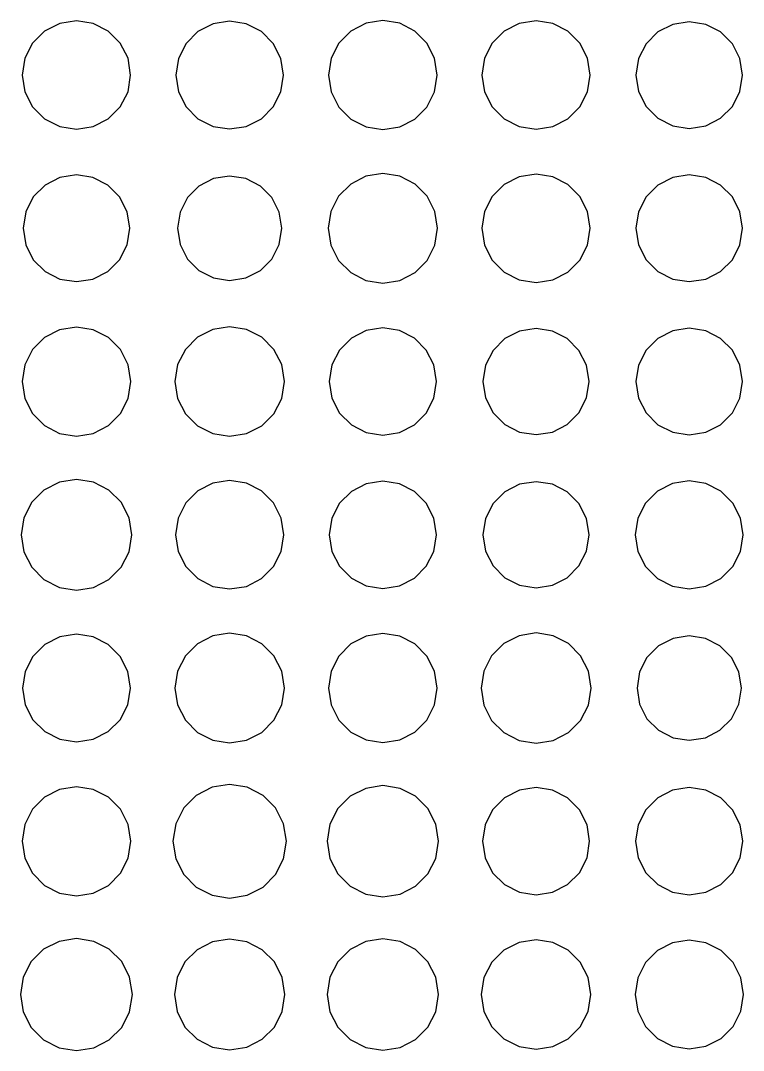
# Model space of a CAD drawing. Header units: metres. Extents: x -319 to 328, y -240 to 246.
# Drawn here: x -317.6 to -232.6, y 122.4 to 243.4 of the extents above; entities that cross this region are included whole.
import ezdxf

# ---------------------------------------------------------------- set-up
doc = ezdxf.new("R2010")
doc.units = ezdxf.units.M

msp = doc.modelspace()

# ---------------------------------------------------------------- linework, layer by layer
for p, q in [((-311, 243.36667, -415.6922), (-312.9674, 243.05505, -415.6922)), ((-309.0326, 243.05505, -415.6922), (-311, 243.36667, -415.6922)), ((-293, 243.33334, -415.6922), (-294.9571, 243.02335, -415.6922)), ((-291.0429, 243.02335, -415.6922), (-293, 243.33334, -415.6922)), ((-275, 243.4, -415.6922), (-276.97772, 243.08676, -415.6922)), ((-273.02228, 243.08676, -415.6922), (-275, 243.4, -415.6922)), ((-257, 243.36667, -415.6922), (-258.9674, 243.05505, -415.6922)), ((-255.0326, 243.05505, -415.6922), (-257, 243.36667, -415.6922)), ((-239, 243.26666, -415.6922), (-240.93651, 242.95996, -415.6922)), ((-237.06349, 242.95996, -415.6922), (-239, 243.26666, -415.6922)), ((-314.74222, 242.15076, -415.6922), (-316.15076, 240.74222, -415.6922)), ((-312.9674, 243.05505, -415.6922), (-314.74222, 242.15076, -415.6922)), ((-307.25775, 242.15076, -415.6922), (-309.0326, 243.05505, -415.6922)), ((-305.84924, 240.74222, -415.6922), (-307.25775, 242.15076, -415.6922)), ((-296.72263, 242.12378, -415.6922), (-298.12378, 240.72263, -415.6922)), ((-294.9571, 243.02335, -415.6922), (-296.72263, 242.12378, -415.6922)), ((-289.27734, 242.12378, -415.6922), (-291.0429, 243.02335, -415.6922)), ((-287.87622, 240.72263, -415.6922), (-289.27734, 242.12378, -415.6922)), ((-278.76184, 242.1777, -415.6922), (-280.1777, 240.76181, -415.6922)), ((-276.97772, 243.08676, -415.6922), (-278.76184, 242.1777, -415.6922)), ((-271.23816, 242.1777, -415.6922), (-273.02228, 243.08676, -415.6922)), ((-269.8223, 240.76184, -415.6922), (-271.23816, 242.1777, -415.6922)), ((-260.74225, 242.15076, -415.6922), (-262.15076, 240.74222, -415.6922)), ((-258.9674, 243.05505, -415.6922), (-260.74225, 242.15076, -415.6922)), ((-253.25777, 242.15076, -415.6922), (-255.0326, 243.05505, -415.6922)), ((-251.84926, 240.74222, -415.6922), (-253.25777, 242.15076, -415.6922)), ((-242.68346, 242.06982, -415.6922), (-244.06984, 240.68344, -415.6922)), ((-240.93651, 242.95996, -415.6922), (-242.68346, 242.06982, -415.6922)), ((-235.31654, 242.06982, -415.6922), (-237.06349, 242.95996, -415.6922)), ((-233.93016, 240.68344, -415.6922), (-235.31654, 242.06982, -415.6922)), ((-316.15076, 240.74222, -415.6922), (-317.05505, 238.9674, -415.6922)), ((-304.94495, 238.9674, -415.6922), (-305.84924, 240.74222, -415.6922)), ((-280.1777, 240.76181, -415.6922), (-281.08676, 238.97772, -415.6922)), ((-268.91324, 238.97772, -415.6922), (-269.8223, 240.76184, -415.6922)), ((-262.15076, 240.74222, -415.6922), (-263.05505, 238.9674, -415.6922)), ((-250.94495, 238.9674, -415.6922), (-251.84926, 240.74222, -415.6922)), ((-298.12378, 240.72263, -415.6922), (-299.02335, 238.95712, -415.6922)), ((-286.97665, 238.95709, -415.6922), (-287.87622, 240.72263, -415.6922)), ((-244.06984, 240.68344, -415.6922), (-244.95996, 238.9365, -415.6922)), ((-233.04004, 238.9365, -415.6922), (-233.93016, 240.68344, -415.6922)), ((-317.05505, 238.9674, -415.6922), (-317.36667, 237, -415.6922)), ((-304.63333, 237, -415.6922), (-304.94495, 238.9674, -415.6922)), ((-299.02335, 238.95712, -415.6922), (-299.33334, 237, -415.6922)), ((-286.66666, 237, -415.6922), (-286.97665, 238.95709, -415.6922)), ((-281.08676, 238.97772, -415.6922), (-281.4, 237, -415.6922)), ((-268.6, 237, -415.6922), (-268.91324, 238.97772, -415.6922)), ((-263.05505, 238.9674, -415.6922), (-263.36667, 237, -415.6922)), ((-250.63333, 237, -415.6922), (-250.94495, 238.9674, -415.6922)), ((-244.95996, 238.9365, -415.6922), (-245.26666, 237, -415.6922)), ((-232.73334, 237, -415.6922), (-233.04004, 238.9365, -415.6922)), ((-317.36667, 237, -415.6922), (-317.05505, 235.0326, -415.6922)), ((-304.94495, 235.0326, -415.6922), (-304.63333, 237, -415.6922)), ((-299.33334, 237, -415.6922), (-299.02335, 235.04291, -415.6922)), ((-286.97665, 235.04291, -415.6922), (-286.66666, 237, -415.6922)), ((-281.4, 237, -415.6922), (-281.08676, 235.02228, -415.6922)), ((-268.91324, 235.02228, -415.6922), (-268.6, 237, -415.6922)), ((-263.36667, 237, -415.6922), (-263.05505, 235.0326, -415.6922)), ((-250.94495, 235.0326, -415.6922), (-250.63333, 237, -415.6922)), ((-245.26666, 237, -415.6922), (-244.95996, 235.0635, -415.6922)), ((-233.04004, 235.0635, -415.6922), (-232.73334, 237, -415.6922)), ((-317.05505, 235.0326, -415.6922), (-316.15076, 233.25778, -415.6922)), ((-305.84924, 233.25775, -415.6922), (-304.94495, 235.0326, -415.6922)), ((-299.02335, 235.04291, -415.6922), (-298.12378, 233.27737, -415.6922)), ((-287.87622, 233.27737, -415.6922), (-286.97665, 235.04291, -415.6922)), ((-281.08676, 235.02228, -415.6922), (-280.1777, 233.23819, -415.6922)), ((-269.8223, 233.23816, -415.6922), (-268.91324, 235.02228, -415.6922)), ((-263.05505, 235.0326, -415.6922), (-262.15076, 233.25778, -415.6922)), ((-251.84926, 233.25775, -415.6922), (-250.94495, 235.0326, -415.6922)), ((-244.95996, 235.0635, -415.6922), (-244.06984, 233.31656, -415.6922)), ((-233.93016, 233.31656, -415.6922), (-233.04004, 235.0635, -415.6922)), ((-316.15076, 233.25778, -415.6922), (-314.74225, 231.84927, -415.6922)), ((-307.25778, 231.84924, -415.6922), (-305.84924, 233.25775, -415.6922)), ((-298.12378, 233.27737, -415.6922), (-296.72266, 231.87622, -415.6922)), ((-289.27737, 231.87622, -415.6922), (-287.87622, 233.27737, -415.6922)), ((-280.1777, 233.23819, -415.6922), (-278.76184, 231.8223, -415.6922)), ((-271.23816, 231.8223, -415.6922), (-269.8223, 233.23816, -415.6922)), ((-262.15076, 233.25778, -415.6922), (-260.74225, 231.84927, -415.6922)), ((-253.25777, 231.84924, -415.6922), (-251.84926, 233.25775, -415.6922)), ((-244.06984, 233.31656, -415.6922), (-242.68346, 231.93018, -415.6922)), ((-235.31654, 231.93015, -415.6922), (-233.93016, 233.31656, -415.6922)), ((-314.74225, 231.84927, -415.6922), (-312.9674, 230.94495, -415.6922)), ((-309.0326, 230.94495, -415.6922), (-307.25778, 231.84924, -415.6922)), ((-296.72266, 231.87622, -415.6922), (-294.9571, 230.97665, -415.6922)), ((-291.0429, 230.97665, -415.6922), (-289.27737, 231.87622, -415.6922)), ((-278.76184, 231.8223, -415.6922), (-276.97772, 230.91324, -415.6922)), ((-273.02228, 230.91324, -415.6922), (-271.23816, 231.8223, -415.6922)), ((-260.74225, 231.84927, -415.6922), (-258.9674, 230.94495, -415.6922)), ((-255.0326, 230.94495, -415.6922), (-253.25777, 231.84924, -415.6922)), ((-242.68346, 231.93018, -415.6922), (-240.93651, 231.04004, -415.6922)), ((-237.06349, 231.04004, -415.6922), (-235.31654, 231.93015, -415.6922)), ((-312.9674, 230.94495, -415.6922), (-311, 230.63333, -415.6922)), ((-311, 230.63333, -415.6922), (-309.0326, 230.94495, -415.6922)), ((-294.9571, 230.97665, -415.6922), (-293, 230.66666, -415.6922)), ((-293, 230.66666, -415.6922), (-291.0429, 230.97665, -415.6922)), ((-276.97772, 230.91324, -415.6922), (-275, 230.6, -415.6922)), ((-275, 230.6, -415.6922), (-273.02228, 230.91324, -415.6922)), ((-258.9674, 230.94495, -415.6922), (-257, 230.63333, -415.6922)), ((-257, 230.63333, -415.6922), (-255.0326, 230.94495, -415.6922)), ((-240.93651, 231.04004, -415.6922), (-239, 230.73334, -415.6922)), ((-239, 230.73334, -415.6922), (-237.06349, 231.04004, -415.6922)), ((-311, 225.26666, -415.6922), (-312.9365, 224.95996, -415.6922)), ((-309.0635, 224.95996, -415.6922), (-311, 225.26666, -415.6922)), ((-293, 225.13333, -415.6922), (-294.8953, 224.83316, -415.6922)), ((-291.1047, 224.83316, -415.6922), (-293, 225.13333, -415.6922)), ((-276.988, 225.11847, -415.6922), (-278.78143, 224.20468, -415.6922)), ((-275, 225.43332, -415.6922), (-276.988, 225.11847, -415.6922)), ((-273.012, 225.11847, -415.6922), (-275, 225.43332, -415.6922)), ((-271.21857, 224.20468, -415.6922), (-273.012, 225.11847, -415.6922)), ((-258.9674, 225.05505, -415.6922), (-260.74225, 224.15076, -415.6922)), ((-257, 225.36667, -415.6922), (-258.9674, 225.05505, -415.6922)), ((-255.0326, 225.05505, -415.6922), (-257, 225.36667, -415.6922)), ((-253.25777, 224.15076, -415.6922), (-255.0326, 225.05505, -415.6922)), ((-239, 225.26666, -415.6922), (-240.93651, 224.95996, -415.6922)), ((-237.06349, 224.95996, -415.6922), (-239, 225.26666, -415.6922)), ((-314.68344, 224.06982, -415.6922), (-316.06985, 222.68344, -415.6922)), ((-312.9365, 224.95996, -415.6922), (-314.68344, 224.06982, -415.6922)), ((-307.31656, 224.06982, -415.6922), (-309.0635, 224.95996, -415.6922)), ((-305.93018, 222.68344, -415.6922), (-307.31656, 224.06982, -415.6922)), ((-296.60507, 223.96198, -415.6922), (-297.96198, 222.60507, -415.6922)), ((-294.8953, 224.83316, -415.6922), (-296.60507, 223.96198, -415.6922)), ((-289.39493, 223.96198, -415.6922), (-291.1047, 224.83316, -415.6922)), ((-288.03802, 222.60507, -415.6922), (-289.39493, 223.96198, -415.6922)), ((-278.78143, 224.20468, -415.6922), (-280.20468, 222.78143, -415.6922)), ((-269.79532, 222.78143, -415.6922), (-271.21857, 224.20468, -415.6922)), ((-260.74225, 224.15076, -415.6922), (-262.15076, 222.74222, -415.6922)), ((-251.84926, 222.74222, -415.6922), (-253.25777, 224.15076, -415.6922)), ((-242.68346, 224.06982, -415.6922), (-244.06984, 222.68344, -415.6922)), ((-240.93651, 224.95996, -415.6922), (-242.68346, 224.06982, -415.6922)), ((-235.31654, 224.06982, -415.6922), (-237.06349, 224.95996, -415.6922)), ((-233.93016, 222.68344, -415.6922), (-235.31654, 224.06982, -415.6922)), ((-316.06985, 222.68344, -415.6922), (-316.95996, 220.9365, -415.6922)), ((-305.04004, 220.9365, -415.6922), (-305.93018, 222.68344, -415.6922)), ((-297.96198, 222.60507, -415.6922), (-298.83313, 220.8953, -415.6922)), ((-287.16687, 220.8953, -415.6922), (-288.03802, 222.60507, -415.6922)), ((-280.20468, 222.78143, -415.6922), (-281.11847, 220.988, -415.6922)), ((-268.88153, 220.988, -415.6922), (-269.79532, 222.78143, -415.6922)), ((-262.15076, 222.74222, -415.6922), (-263.05505, 220.9674, -415.6922)), ((-250.94495, 220.9674, -415.6922), (-251.84926, 222.74222, -415.6922)), ((-244.06984, 222.68344, -415.6922), (-244.95996, 220.9365, -415.6922)), ((-233.04004, 220.9365, -415.6922), (-233.93016, 222.68344, -415.6922)), ((-316.95996, 220.9365, -415.6922), (-317.26666, 219, -415.6922)), ((-304.73334, 219, -415.6922), (-305.04004, 220.9365, -415.6922)), ((-298.83313, 220.8953, -415.6922), (-299.13333, 219, -415.6922)), ((-286.86667, 219, -415.6922), (-287.16687, 220.8953, -415.6922)), ((-281.11847, 220.988, -415.6922), (-281.43335, 219, -415.6922)), ((-268.56665, 219, -415.6922), (-268.88153, 220.988, -415.6922)), ((-263.05505, 220.9674, -415.6922), (-263.36667, 219, -415.6922)), ((-250.63333, 219, -415.6922), (-250.94495, 220.9674, -415.6922)), ((-244.95996, 220.9365, -415.6922), (-245.26666, 219, -415.6922)), ((-232.73334, 219, -415.6922), (-233.04004, 220.9365, -415.6922)), ((-317.26666, 219, -415.6922), (-316.95996, 217.0635, -415.6922)), ((-305.04004, 217.0635, -415.6922), (-304.73334, 219, -415.6922)), ((-299.13333, 219, -415.6922), (-298.83316, 217.1047, -415.6922)), ((-287.16687, 217.1047, -415.6922), (-286.86667, 219, -415.6922)), ((-281.43335, 219, -415.6922), (-281.11847, 217.012, -415.6922)), ((-268.88153, 217.012, -415.6922), (-268.56665, 219, -415.6922)), ((-263.36667, 219, -415.6922), (-263.05505, 217.0326, -415.6922)), ((-250.94495, 217.0326, -415.6922), (-250.63333, 219, -415.6922)), ((-245.26666, 219, -415.6922), (-244.95996, 217.0635, -415.6922)), ((-233.04004, 217.0635, -415.6922), (-232.73334, 219, -415.6922)), ((-316.95996, 217.0635, -415.6922), (-316.06985, 215.31656, -415.6922)), ((-305.93018, 215.31656, -415.6922), (-305.04004, 217.0635, -415.6922)), ((-298.83316, 217.1047, -415.6922), (-297.96198, 215.39493, -415.6922)), ((-288.03802, 215.39493, -415.6922), (-287.16687, 217.1047, -415.6922)), ((-281.11847, 217.012, -415.6922), (-280.20468, 215.2186, -415.6922)), ((-269.79532, 215.21857, -415.6922), (-268.88153, 217.012, -415.6922)), ((-263.05505, 217.0326, -415.6922), (-262.15076, 215.25778, -415.6922)), ((-251.84926, 215.25775, -415.6922), (-250.94495, 217.0326, -415.6922)), ((-244.95996, 217.0635, -415.6922), (-244.06984, 215.31656, -415.6922)), ((-233.93016, 215.31656, -415.6922), (-233.04004, 217.0635, -415.6922)), ((-297.96198, 215.39493, -415.6922), (-296.60507, 214.03802, -415.6922)), ((-289.39493, 214.03802, -415.6922), (-288.03802, 215.39493, -415.6922)), ((-316.06985, 215.31656, -415.6922), (-314.68344, 213.93018, -415.6922)), ((-307.31656, 213.93015, -415.6922), (-305.93018, 215.31656, -415.6922)), ((-280.20468, 215.2186, -415.6922), (-278.78143, 213.79532, -415.6922)), ((-271.21857, 213.79532, -415.6922), (-269.79532, 215.21857, -415.6922)), ((-262.15076, 215.25778, -415.6922), (-260.74225, 213.84927, -415.6922)), ((-253.25777, 213.84924, -415.6922), (-251.84926, 215.25775, -415.6922)), ((-244.06984, 215.31656, -415.6922), (-242.68346, 213.93018, -415.6922)), ((-235.31654, 213.93015, -415.6922), (-233.93016, 215.31656, -415.6922)), ((-314.68344, 213.93018, -415.6922), (-312.9365, 213.04004, -415.6922)), ((-312.9365, 213.04004, -415.6922), (-311, 212.73334, -415.6922)), ((-311, 212.73334, -415.6922), (-309.0635, 213.04004, -415.6922)), ((-309.0635, 213.04004, -415.6922), (-307.31656, 213.93015, -415.6922)), ((-296.60507, 214.03802, -415.6922), (-294.8953, 213.16684, -415.6922)), ((-294.8953, 213.16684, -415.6922), (-293, 212.86667, -415.6922)), ((-293, 212.86667, -415.6922), (-291.1047, 213.16684, -415.6922)), ((-291.1047, 213.16684, -415.6922), (-289.39493, 214.03802, -415.6922)), ((-278.78143, 213.79532, -415.6922), (-276.988, 212.88153, -415.6922)), ((-273.012, 212.88153, -415.6922), (-271.21857, 213.79532, -415.6922)), ((-260.74225, 213.84927, -415.6922), (-258.9674, 212.94495, -415.6922)), ((-258.9674, 212.94495, -415.6922), (-257, 212.63333, -415.6922)), ((-257, 212.63333, -415.6922), (-255.0326, 212.94495, -415.6922)), ((-255.0326, 212.94495, -415.6922), (-253.25777, 213.84924, -415.6922)), ((-242.68346, 213.93018, -415.6922), (-240.93651, 213.04004, -415.6922)), ((-240.93651, 213.04004, -415.6922), (-239, 212.73334, -415.6922)), ((-239, 212.73334, -415.6922), (-237.06349, 213.04004, -415.6922)), ((-237.06349, 213.04004, -415.6922), (-235.31654, 213.93015, -415.6922)), ((-276.988, 212.88153, -415.6922), (-275, 212.56668, -415.6922)), ((-275, 212.56668, -415.6922), (-273.012, 212.88153, -415.6922)), ((-312.97772, 207.08676, -415.6922), (-314.76184, 206.1777, -415.6922)), ((-311, 207.4, -415.6922), (-312.97772, 207.08676, -415.6922)), ((-309.02228, 207.08676, -415.6922), (-311, 207.4, -415.6922)), ((-307.23816, 206.1777, -415.6922), (-309.02228, 207.08676, -415.6922)), ((-294.988, 207.11847, -415.6922), (-296.78143, 206.20468, -415.6922)), ((-293, 207.43332, -415.6922), (-294.988, 207.11847, -415.6922)), ((-291.012, 207.11847, -415.6922), (-293, 207.43332, -415.6922)), ((-289.21857, 206.20468, -415.6922), (-291.012, 207.11847, -415.6922)), ((-276.9468, 206.99167, -415.6922), (-278.70306, 206.0968, -415.6922)), ((-275, 207.29999, -415.6922), (-276.9468, 206.99167, -415.6922)), ((-273.0532, 206.99167, -415.6922), (-275, 207.29999, -415.6922)), ((-271.29694, 206.0968, -415.6922), (-273.0532, 206.99167, -415.6922)), ((-258.9262, 206.92825, -415.6922), (-260.66385, 206.04288, -415.6922)), ((-257, 207.23334, -415.6922), (-258.9262, 206.92825, -415.6922)), ((-255.07379, 206.92825, -415.6922), (-257, 207.23334, -415.6922)), ((-253.33614, 206.04288, -415.6922), (-255.07379, 206.92825, -415.6922)), ((-240.93651, 206.95996, -415.6922), (-242.68346, 206.06982, -415.6922)), ((-239, 207.26666, -415.6922), (-240.93651, 206.95996, -415.6922)), ((-237.06349, 206.95996, -415.6922), (-239, 207.26666, -415.6922)), ((-235.31654, 206.06982, -415.6922), (-237.06349, 206.95996, -415.6922)), ((-314.76184, 206.1777, -415.6922), (-316.1777, 204.76181, -415.6922)), ((-305.8223, 204.76184, -415.6922), (-307.23816, 206.1777, -415.6922)), ((-296.78143, 206.20468, -415.6922), (-298.20468, 204.78143, -415.6922)), ((-287.79532, 204.78143, -415.6922), (-289.21857, 206.20468, -415.6922)), ((-278.70306, 206.0968, -415.6922), (-280.0968, 204.70303, -415.6922)), ((-269.9032, 204.70303, -415.6922), (-271.29694, 206.0968, -415.6922)), ((-260.66385, 206.04288, -415.6922), (-262.04288, 204.66385, -415.6922)), ((-251.95712, 204.66385, -415.6922), (-253.33614, 206.04288, -415.6922)), ((-242.68346, 206.06982, -415.6922), (-244.06984, 204.68344, -415.6922)), ((-233.93016, 204.68344, -415.6922), (-235.31654, 206.06982, -415.6922)), ((-316.1777, 204.76181, -415.6922), (-317.08676, 202.97772, -415.6922)), ((-304.91324, 202.97772, -415.6922), (-305.8223, 204.76184, -415.6922)), ((-298.20468, 204.78143, -415.6922), (-299.11847, 202.988, -415.6922)), ((-286.88153, 202.988, -415.6922), (-287.79532, 204.78143, -415.6922)), ((-280.0968, 204.70303, -415.6922), (-280.99167, 202.94681, -415.6922)), ((-269.00833, 202.94681, -415.6922), (-269.9032, 204.70303, -415.6922)), ((-262.04288, 204.66385, -415.6922), (-262.92825, 202.92621, -415.6922)), ((-251.07175, 202.92621, -415.6922), (-251.95712, 204.66385, -415.6922)), ((-244.06984, 204.68344, -415.6922), (-244.95996, 202.9365, -415.6922)), ((-233.04004, 202.9365, -415.6922), (-233.93016, 204.68344, -415.6922)), ((-317.08676, 202.97772, -415.6922), (-317.4, 201, -415.6922)), ((-304.6, 201, -415.6922), (-304.91324, 202.97772, -415.6922)), ((-299.11847, 202.988, -415.6922), (-299.43335, 201, -415.6922)), ((-286.56665, 201, -415.6922), (-286.88153, 202.988, -415.6922)), ((-280.99167, 202.94681, -415.6922), (-281.3, 201, -415.6922)), ((-268.7, 201, -415.6922), (-269.00833, 202.94681, -415.6922)), ((-262.92825, 202.92621, -415.6922), (-263.23334, 201, -415.6922)), ((-250.76666, 201, -415.6922), (-251.07175, 202.92621, -415.6922)), ((-244.95996, 202.9365, -415.6922), (-245.26666, 201, -415.6922)), ((-232.73334, 201, -415.6922), (-233.04004, 202.9365, -415.6922)), ((-317.4, 201, -415.6922), (-317.08676, 199.02228, -415.6922)), ((-304.91324, 199.02228, -415.6922), (-304.6, 201, -415.6922)), ((-299.43335, 201, -415.6922), (-299.11847, 199.012, -415.6922)), ((-286.88153, 199.012, -415.6922), (-286.56665, 201, -415.6922)), ((-281.3, 201, -415.6922), (-280.99167, 199.05319, -415.6922)), ((-269.00833, 199.05319, -415.6922), (-268.7, 201, -415.6922)), ((-263.23334, 201, -415.6922), (-262.92825, 199.07379, -415.6922)), ((-251.07175, 199.07379, -415.6922), (-250.76666, 201, -415.6922)), ((-245.26666, 201, -415.6922), (-244.95996, 199.0635, -415.6922)), ((-233.04004, 199.0635, -415.6922), (-232.73334, 201, -415.6922)), ((-317.08676, 199.02228, -415.6922), (-316.1777, 197.23819, -415.6922)), ((-305.8223, 197.23816, -415.6922), (-304.91324, 199.02228, -415.6922)), ((-299.11847, 199.012, -415.6922), (-298.20468, 197.2186, -415.6922)), ((-287.79532, 197.21857, -415.6922), (-286.88153, 199.012, -415.6922)), ((-280.99167, 199.05319, -415.6922), (-280.0968, 197.29697, -415.6922)), ((-269.9032, 197.29697, -415.6922), (-269.00833, 199.05319, -415.6922)), ((-262.92825, 199.07379, -415.6922), (-262.04288, 197.33615, -415.6922)), ((-251.95712, 197.33615, -415.6922), (-251.07175, 199.07379, -415.6922)), ((-244.95996, 199.0635, -415.6922), (-244.06984, 197.31656, -415.6922)), ((-233.93016, 197.31656, -415.6922), (-233.04004, 199.0635, -415.6922)), ((-316.1777, 197.23819, -415.6922), (-314.76184, 195.8223, -415.6922)), ((-307.2382, 195.8223, -415.6922), (-305.8223, 197.23816, -415.6922)), ((-298.20468, 197.2186, -415.6922), (-296.78143, 195.79532, -415.6922)), ((-289.21857, 195.79532, -415.6922), (-287.79532, 197.21857, -415.6922)), ((-280.0968, 197.29697, -415.6922), (-278.70306, 195.9032, -415.6922)), ((-271.29697, 195.9032, -415.6922), (-269.9032, 197.29697, -415.6922)), ((-262.04288, 197.33615, -415.6922), (-260.66388, 195.95712, -415.6922)), ((-253.33615, 195.95712, -415.6922), (-251.95712, 197.33615, -415.6922)), ((-244.06984, 197.31656, -415.6922), (-242.68346, 195.93018, -415.6922)), ((-235.31654, 195.93015, -415.6922), (-233.93016, 197.31656, -415.6922)), ((-314.76184, 195.8223, -415.6922), (-312.97772, 194.91324, -415.6922)), ((-312.97772, 194.91324, -415.6922), (-311, 194.6, -415.6922)), ((-311, 194.6, -415.6922), (-309.02228, 194.91324, -415.6922)), ((-309.02228, 194.91324, -415.6922), (-307.2382, 195.8223, -415.6922)), ((-296.78143, 195.79532, -415.6922), (-294.988, 194.88153, -415.6922)), ((-294.988, 194.88153, -415.6922), (-293, 194.56668, -415.6922)), ((-293, 194.56668, -415.6922), (-291.012, 194.88153, -415.6922)), ((-291.012, 194.88153, -415.6922), (-289.21857, 195.79532, -415.6922)), ((-278.70306, 195.9032, -415.6922), (-276.9468, 195.00833, -415.6922)), ((-276.9468, 195.00833, -415.6922), (-275, 194.70001, -415.6922)), ((-275, 194.70001, -415.6922), (-273.0532, 195.00833, -415.6922)), ((-273.0532, 195.00833, -415.6922), (-271.29697, 195.9032, -415.6922)), ((-260.66388, 195.95712, -415.6922), (-258.9262, 195.07175, -415.6922)), ((-258.9262, 195.07175, -415.6922), (-257, 194.76666, -415.6922)), ((-257, 194.76666, -415.6922), (-255.07379, 195.07175, -415.6922)), ((-255.07379, 195.07175, -415.6922), (-253.33615, 195.95712, -415.6922)), ((-242.68346, 195.93018, -415.6922), (-240.93651, 195.04004, -415.6922)), ((-240.93651, 195.04004, -415.6922), (-239, 194.73334, -415.6922)), ((-239, 194.73334, -415.6922), (-237.06349, 195.04004, -415.6922)), ((-237.06349, 195.04004, -415.6922), (-235.31654, 195.93015, -415.6922)), ((-313.0086, 189.18185, -415.6922), (-314.82062, 188.2586, -415.6922)), ((-311, 189.5, -415.6922), (-313.0086, 189.18185, -415.6922)), ((-308.9914, 189.18185, -415.6922), (-311, 189.5, -415.6922)), ((-307.17938, 188.2586, -415.6922), (-308.9914, 189.18185, -415.6922)), ((-294.9674, 189.05505, -415.6922), (-296.74225, 188.15076, -415.6922)), ((-293, 189.36667, -415.6922), (-294.9674, 189.05505, -415.6922)), ((-291.0326, 189.05505, -415.6922), (-293, 189.36667, -415.6922)), ((-289.25775, 188.15076, -415.6922), (-291.0326, 189.05505, -415.6922)), ((-276.9468, 188.99167, -415.6922), (-278.70306, 188.0968, -415.6922)), ((-275, 189.29999, -415.6922), (-276.9468, 188.99167, -415.6922)), ((-273.0532, 188.99167, -415.6922), (-275, 189.29999, -415.6922)), ((-271.29694, 188.0968, -415.6922), (-273.0532, 188.99167, -415.6922)), ((-258.9262, 188.92825, -415.6922), (-260.66385, 188.04288, -415.6922)), ((-257, 189.23334, -415.6922), (-258.9262, 188.92825, -415.6922)), ((-255.07379, 188.92825, -415.6922), (-257, 189.23334, -415.6922)), ((-253.33614, 188.04288, -415.6922), (-255.07379, 188.92825, -415.6922)), ((-240.9571, 189.02335, -415.6922), (-242.72264, 188.12378, -415.6922)), ((-239, 189.33334, -415.6922), (-240.9571, 189.02335, -415.6922)), ((-237.0429, 189.02335, -415.6922), (-239, 189.33334, -415.6922)), ((-235.27736, 188.12378, -415.6922), (-237.0429, 189.02335, -415.6922)), ((-314.82062, 188.2586, -415.6922), (-316.2586, 186.82062, -415.6922)), ((-305.7414, 186.82062, -415.6922), (-307.17938, 188.2586, -415.6922)), ((-296.74225, 188.15076, -415.6922), (-298.15076, 186.74222, -415.6922)), ((-287.84924, 186.74222, -415.6922), (-289.25775, 188.15076, -415.6922)), ((-278.70306, 188.0968, -415.6922), (-280.0968, 186.70303, -415.6922)), ((-269.9032, 186.70303, -415.6922), (-271.29694, 188.0968, -415.6922)), ((-260.66385, 188.04288, -415.6922), (-262.04288, 186.66385, -415.6922)), ((-251.95712, 186.66385, -415.6922), (-253.33614, 188.04288, -415.6922)), ((-242.72264, 188.12378, -415.6922), (-244.12378, 186.72263, -415.6922)), ((-233.87622, 186.72263, -415.6922), (-235.27736, 188.12378, -415.6922)), ((-316.2586, 186.82062, -415.6922), (-317.18185, 185.0086, -415.6922)), ((-304.81815, 185.0086, -415.6922), (-305.7414, 186.82062, -415.6922)), ((-298.15076, 186.74222, -415.6922), (-299.05505, 184.9674, -415.6922)), ((-286.94495, 184.9674, -415.6922), (-287.84924, 186.74222, -415.6922)), ((-280.0968, 186.70303, -415.6922), (-280.99167, 184.94681, -415.6922)), ((-269.00833, 184.94681, -415.6922), (-269.9032, 186.70303, -415.6922)), ((-262.04288, 186.66385, -415.6922), (-262.92825, 184.92621, -415.6922)), ((-251.07175, 184.92621, -415.6922), (-251.95712, 186.66385, -415.6922)), ((-244.12378, 186.72263, -415.6922), (-245.02336, 184.95712, -415.6922)), ((-232.97664, 184.95709, -415.6922), (-233.87622, 186.72263, -415.6922)), ((-317.18185, 185.0086, -415.6922), (-317.5, 183, -415.6922)), ((-304.5, 183, -415.6922), (-304.81815, 185.0086, -415.6922)), ((-299.05505, 184.9674, -415.6922), (-299.36667, 183, -415.6922)), ((-286.63333, 183, -415.6922), (-286.94495, 184.9674, -415.6922)), ((-280.99167, 184.94681, -415.6922), (-281.3, 183, -415.6922)), ((-268.7, 183, -415.6922), (-269.00833, 184.94681, -415.6922)), ((-262.92825, 184.92621, -415.6922), (-263.23334, 183, -415.6922)), ((-250.76666, 183, -415.6922), (-251.07175, 184.92621, -415.6922)), ((-245.02336, 184.95712, -415.6922), (-245.33334, 183, -415.6922)), ((-232.66666, 183, -415.6922), (-232.97664, 184.95709, -415.6922)), ((-317.5, 183, -415.6922), (-317.18185, 180.9914, -415.6922)), ((-304.81815, 180.9914, -415.6922), (-304.5, 183, -415.6922)), ((-299.36667, 183, -415.6922), (-299.05505, 181.0326, -415.6922)), ((-286.94495, 181.0326, -415.6922), (-286.63333, 183, -415.6922)), ((-281.3, 183, -415.6922), (-280.99167, 181.05319, -415.6922)), ((-269.00833, 181.05319, -415.6922), (-268.7, 183, -415.6922)), ((-263.23334, 183, -415.6922), (-262.92825, 181.07379, -415.6922)), ((-251.07175, 181.07379, -415.6922), (-250.76666, 183, -415.6922)), ((-245.33334, 183, -415.6922), (-245.02336, 181.04291, -415.6922)), ((-232.97664, 181.04291, -415.6922), (-232.66666, 183, -415.6922)), ((-317.18185, 180.9914, -415.6922), (-316.2586, 179.17938, -415.6922)), ((-305.7414, 179.17938, -415.6922), (-304.81815, 180.9914, -415.6922)), ((-299.05505, 181.0326, -415.6922), (-298.15076, 179.25778, -415.6922)), ((-287.84924, 179.25775, -415.6922), (-286.94495, 181.0326, -415.6922)), ((-280.99167, 181.05319, -415.6922), (-280.0968, 179.29697, -415.6922)), ((-269.9032, 179.29697, -415.6922), (-269.00833, 181.05319, -415.6922)), ((-262.92825, 181.07379, -415.6922), (-262.04288, 179.33615, -415.6922)), ((-251.95712, 179.33615, -415.6922), (-251.07175, 181.07379, -415.6922)), ((-245.02336, 181.04291, -415.6922), (-244.12378, 179.27737, -415.6922)), ((-233.87622, 179.27737, -415.6922), (-232.97664, 181.04291, -415.6922)), ((-316.2586, 179.17938, -415.6922), (-314.82062, 177.7414, -415.6922)), ((-307.17938, 177.7414, -415.6922), (-305.7414, 179.17938, -415.6922)), ((-298.15076, 179.25778, -415.6922), (-296.74225, 177.84927, -415.6922)), ((-289.25778, 177.84924, -415.6922), (-287.84924, 179.25775, -415.6922)), ((-280.0968, 179.29697, -415.6922), (-278.70306, 177.9032, -415.6922)), ((-271.29697, 177.9032, -415.6922), (-269.9032, 179.29697, -415.6922)), ((-262.04288, 179.33615, -415.6922), (-260.66388, 177.95712, -415.6922)), ((-253.33615, 177.95712, -415.6922), (-251.95712, 179.33615, -415.6922)), ((-244.12378, 179.27737, -415.6922), (-242.72264, 177.87622, -415.6922)), ((-235.27736, 177.87622, -415.6922), (-233.87622, 179.27737, -415.6922)), ((-296.74225, 177.84927, -415.6922), (-294.9674, 176.94495, -415.6922)), ((-291.0326, 176.94495, -415.6922), (-289.25778, 177.84924, -415.6922)), ((-278.70306, 177.9032, -415.6922), (-276.9468, 177.00833, -415.6922)), ((-273.0532, 177.00833, -415.6922), (-271.29697, 177.9032, -415.6922)), ((-260.66388, 177.95712, -415.6922), (-258.9262, 177.07175, -415.6922)), ((-255.07379, 177.07175, -415.6922), (-253.33615, 177.95712, -415.6922)), ((-242.72264, 177.87622, -415.6922), (-240.9571, 176.97665, -415.6922)), ((-237.0429, 176.97665, -415.6922), (-235.27736, 177.87622, -415.6922)), ((-314.82062, 177.7414, -415.6922), (-313.0086, 176.81815, -415.6922)), ((-313.0086, 176.81815, -415.6922), (-311, 176.5, -415.6922)), ((-311, 176.5, -415.6922), (-308.9914, 176.81815, -415.6922)), ((-308.9914, 176.81815, -415.6922), (-307.17938, 177.7414, -415.6922)), ((-294.9674, 176.94495, -415.6922), (-293, 176.63333, -415.6922)), ((-293, 176.63333, -415.6922), (-291.0326, 176.94495, -415.6922)), ((-276.9468, 177.00833, -415.6922), (-275, 176.70001, -415.6922)), ((-275, 176.70001, -415.6922), (-273.0532, 177.00833, -415.6922)), ((-258.9262, 177.07175, -415.6922), (-257, 176.76666, -415.6922)), ((-257, 176.76666, -415.6922), (-255.07379, 177.07175, -415.6922)), ((-240.9571, 176.97665, -415.6922), (-239, 176.66666, -415.6922)), ((-239, 176.66666, -415.6922), (-237.0429, 176.97665, -415.6922)), ((-312.9571, 171.02335, -415.6922), (-314.72263, 170.12378, -415.6922)), ((-311, 171.33334, -415.6922), (-312.9571, 171.02335, -415.6922)), ((-309.0429, 171.02335, -415.6922), (-311, 171.33334, -415.6922)), ((-307.27737, 170.12378, -415.6922), (-309.0429, 171.02335, -415.6922)), ((-294.988, 171.11847, -415.6922), (-296.78143, 170.20468, -415.6922)), ((-293, 171.43332, -415.6922), (-294.988, 171.11847, -415.6922)), ((-291.012, 171.11847, -415.6922), (-293, 171.43332, -415.6922)), ((-289.21857, 170.20468, -415.6922), (-291.012, 171.11847, -415.6922)), ((-276.97772, 171.08676, -415.6922), (-278.76184, 170.1777, -415.6922)), ((-275, 171.4, -415.6922), (-276.97772, 171.08676, -415.6922)), ((-273.02228, 171.08676, -415.6922), (-275, 171.4, -415.6922)), ((-271.23816, 170.1777, -415.6922), (-273.02228, 171.08676, -415.6922)), ((-258.99832, 171.15018, -415.6922), (-260.80103, 170.23163, -415.6922)), ((-257, 171.46667, -415.6922), (-258.99832, 171.15018, -415.6922)), ((-255.0017, 171.15018, -415.6922), (-257, 171.46667, -415.6922)), ((-253.19899, 170.23163, -415.6922), (-255.0017, 171.15018, -415.6922)), ((-240.8953, 170.83316, -415.6922), (-242.60507, 169.96198, -415.6922)), ((-239, 171.13333, -415.6922), (-240.8953, 170.83316, -415.6922)), ((-237.1047, 170.83316, -415.6922), (-239, 171.13333, -415.6922)), ((-235.39493, 169.96198, -415.6922), (-237.1047, 170.83316, -415.6922)), ((-314.72263, 170.12378, -415.6922), (-316.12378, 168.72263, -415.6922)), ((-305.87622, 168.72263, -415.6922), (-307.27737, 170.12378, -415.6922)), ((-296.78143, 170.20468, -415.6922), (-298.20468, 168.78143, -415.6922)), ((-287.79532, 168.78143, -415.6922), (-289.21857, 170.20468, -415.6922)), ((-278.76184, 170.1777, -415.6922), (-280.1777, 168.76181, -415.6922)), ((-269.8223, 168.76184, -415.6922), (-271.23816, 170.1777, -415.6922)), ((-260.80103, 170.23163, -415.6922), (-262.23163, 168.80103, -415.6922)), ((-251.76836, 168.80103, -415.6922), (-253.19899, 170.23163, -415.6922)), ((-242.60507, 169.96198, -415.6922), (-243.96198, 168.60507, -415.6922)), ((-234.03802, 168.60507, -415.6922), (-235.39493, 169.96198, -415.6922)), ((-316.12378, 168.72263, -415.6922), (-317.02335, 166.95712, -415.6922)), ((-304.97665, 166.95709, -415.6922), (-305.87622, 168.72263, -415.6922)), ((-298.20468, 168.78143, -415.6922), (-299.11847, 166.988, -415.6922)), ((-286.88153, 166.988, -415.6922), (-287.79532, 168.78143, -415.6922)), ((-280.1777, 168.76181, -415.6922), (-281.08676, 166.97772, -415.6922)), ((-268.91324, 166.97772, -415.6922), (-269.8223, 168.76184, -415.6922)), ((-262.23163, 168.80103, -415.6922), (-263.15018, 166.99832, -415.6922)), ((-250.84984, 166.99832, -415.6922), (-251.76836, 168.80103, -415.6922)), ((-243.96198, 168.60507, -415.6922), (-244.83315, 166.8953, -415.6922)), ((-233.16685, 166.8953, -415.6922), (-234.03802, 168.60507, -415.6922)), ((-317.02335, 166.95712, -415.6922), (-317.33334, 165, -415.6922)), ((-304.66666, 165, -415.6922), (-304.97665, 166.95709, -415.6922)), ((-299.11847, 166.988, -415.6922), (-299.43335, 165, -415.6922)), ((-286.56665, 165, -415.6922), (-286.88153, 166.988, -415.6922)), ((-281.08676, 166.97772, -415.6922), (-281.4, 165, -415.6922)), ((-268.6, 165, -415.6922), (-268.91324, 166.97772, -415.6922)), ((-263.15018, 166.99832, -415.6922), (-263.46667, 165, -415.6922)), ((-250.53333, 165, -415.6922), (-250.84984, 166.99832, -415.6922)), ((-244.83315, 166.8953, -415.6922), (-245.13333, 165, -415.6922)), ((-232.86667, 165, -415.6922), (-233.16685, 166.8953, -415.6922)), ((-317.33334, 165, -415.6922), (-317.02335, 163.04291, -415.6922)), ((-304.97665, 163.04291, -415.6922), (-304.66666, 165, -415.6922)), ((-299.43335, 165, -415.6922), (-299.11847, 163.012, -415.6922)), ((-286.88153, 163.012, -415.6922), (-286.56665, 165, -415.6922)), ((-281.4, 165, -415.6922), (-281.08676, 163.02228, -415.6922)), ((-268.91324, 163.02228, -415.6922), (-268.6, 165, -415.6922)), ((-263.46667, 165, -415.6922), (-263.15018, 163.00168, -415.6922)), ((-250.84984, 163.00168, -415.6922), (-250.53333, 165, -415.6922)), ((-245.13333, 165, -415.6922), (-244.83315, 163.1047, -415.6922)), ((-233.16685, 163.1047, -415.6922), (-232.86667, 165, -415.6922)), ((-317.02335, 163.04291, -415.6922), (-316.12378, 161.27737, -415.6922)), ((-305.87622, 161.27737, -415.6922), (-304.97665, 163.04291, -415.6922)), ((-299.11847, 163.012, -415.6922), (-298.20468, 161.2186, -415.6922)), ((-287.79532, 161.21857, -415.6922), (-286.88153, 163.012, -415.6922)), ((-281.08676, 163.02228, -415.6922), (-280.1777, 161.23819, -415.6922)), ((-269.8223, 161.23816, -415.6922), (-268.91324, 163.02228, -415.6922)), ((-263.15018, 163.00168, -415.6922), (-262.23163, 161.19897, -415.6922)), ((-251.76836, 161.19897, -415.6922), (-250.84984, 163.00168, -415.6922)), ((-244.83315, 163.1047, -415.6922), (-243.96198, 161.39493, -415.6922)), ((-234.03802, 161.39493, -415.6922), (-233.16685, 163.1047, -415.6922)), ((-316.12378, 161.27737, -415.6922), (-314.72266, 159.87622, -415.6922)), ((-307.27737, 159.87622, -415.6922), (-305.87622, 161.27737, -415.6922)), ((-298.20468, 161.2186, -415.6922), (-296.78143, 159.79532, -415.6922)), ((-289.21857, 159.79532, -415.6922), (-287.79532, 161.21857, -415.6922)), ((-280.1777, 161.23819, -415.6922), (-278.76184, 159.8223, -415.6922)), ((-271.23816, 159.8223, -415.6922), (-269.8223, 161.23816, -415.6922)), ((-262.23163, 161.19897, -415.6922), (-260.80103, 159.76837, -415.6922)), ((-253.19899, 159.76834, -415.6922), (-251.76836, 161.19897, -415.6922)), ((-243.96198, 161.39493, -415.6922), (-242.60509, 160.03802, -415.6922)), ((-235.39493, 160.03802, -415.6922), (-234.03802, 161.39493, -415.6922)), ((-314.72266, 159.87622, -415.6922), (-312.95712, 158.97665, -415.6922)), ((-309.04288, 158.97665, -415.6922), (-307.27737, 159.87622, -415.6922)), ((-296.78143, 159.79532, -415.6922), (-294.988, 158.88153, -415.6922)), ((-291.012, 158.88153, -415.6922), (-289.21857, 159.79532, -415.6922)), ((-278.76184, 159.8223, -415.6922), (-276.97772, 158.91324, -415.6922)), ((-273.02228, 158.91324, -415.6922), (-271.23816, 159.8223, -415.6922)), ((-260.80103, 159.76837, -415.6922), (-258.99832, 158.84982, -415.6922)), ((-255.00168, 158.84982, -415.6922), (-253.19899, 159.76834, -415.6922)), ((-242.60509, 160.03802, -415.6922), (-240.8953, 159.16684, -415.6922)), ((-237.1047, 159.16684, -415.6922), (-235.39493, 160.03802, -415.6922)), ((-312.95712, 158.97665, -415.6922), (-311, 158.66666, -415.6922)), ((-311, 158.66666, -415.6922), (-309.04288, 158.97665, -415.6922)), ((-294.988, 158.88153, -415.6922), (-293, 158.56668, -415.6922)), ((-293, 158.56668, -415.6922), (-291.012, 158.88153, -415.6922)), ((-276.97772, 158.91324, -415.6922), (-275, 158.6, -415.6922)), ((-275, 158.6, -415.6922), (-273.02228, 158.91324, -415.6922)), ((-258.99832, 158.84982, -415.6922), (-257, 158.53333, -415.6922)), ((-257, 158.53333, -415.6922), (-255.00168, 158.84982, -415.6922)), ((-240.8953, 159.16684, -415.6922), (-239, 158.86667, -415.6922)), ((-239, 158.86667, -415.6922), (-237.1047, 159.16684, -415.6922)), ((-293, 153.66666, -415.6922), (-295.06012, 153.34036, -415.6922)), ((-290.93988, 153.34036, -415.6922), (-293, 153.66666, -415.6922)), ((-312.97772, 153.08676, -415.6922), (-314.76184, 152.1777, -415.6922)), ((-311, 153.4, -415.6922), (-312.97772, 153.08676, -415.6922)), ((-309.02228, 153.08676, -415.6922), (-311, 153.4, -415.6922)), ((-307.23816, 152.1777, -415.6922), (-309.02228, 153.08676, -415.6922)), ((-295.06012, 153.34036, -415.6922), (-296.91858, 152.39343, -415.6922)), ((-289.08142, 152.39343, -415.6922), (-290.93988, 153.34036, -415.6922)), ((-277.01892, 153.21356, -415.6922), (-278.8402, 152.28558, -415.6922)), ((-275, 153.53333, -415.6922), (-277.01892, 153.21356, -415.6922)), ((-272.98108, 153.21356, -415.6922), (-275, 153.53333, -415.6922)), ((-271.1598, 152.28558, -415.6922), (-272.98108, 153.21356, -415.6922)), ((-258.9468, 152.99167, -415.6922), (-260.70306, 152.0968, -415.6922)), ((-257, 153.29999, -415.6922), (-258.9468, 152.99167, -415.6922)), ((-255.05319, 152.99167, -415.6922), (-257, 153.29999, -415.6922)), ((-253.29695, 152.0968, -415.6922), (-255.05319, 152.99167, -415.6922)), ((-240.94681, 152.99167, -415.6922), (-242.70305, 152.0968, -415.6922)), ((-239, 153.29999, -415.6922), (-240.94681, 152.99167, -415.6922)), ((-237.05319, 152.99167, -415.6922), (-239, 153.29999, -415.6922)), ((-235.29695, 152.0968, -415.6922), (-237.05319, 152.99167, -415.6922)), ((-314.76184, 152.1777, -415.6922), (-316.1777, 150.76181, -415.6922)), ((-305.8223, 150.76184, -415.6922), (-307.23816, 152.1777, -415.6922)), ((-296.91858, 152.39343, -415.6922), (-298.39343, 150.91858, -415.6922)), ((-287.60657, 150.91858, -415.6922), (-289.08142, 152.39343, -415.6922)), ((-278.8402, 152.28558, -415.6922), (-280.28558, 150.84021, -415.6922)), ((-269.71442, 150.84021, -415.6922), (-271.1598, 152.28558, -415.6922)), ((-260.70306, 152.0968, -415.6922), (-262.0968, 150.70303, -415.6922)), ((-251.9032, 150.70303, -415.6922), (-253.29695, 152.0968, -415.6922)), ((-242.70305, 152.0968, -415.6922), (-244.0968, 150.70303, -415.6922)), ((-233.9032, 150.70303, -415.6922), (-235.29695, 152.0968, -415.6922)), ((-316.1777, 150.76181, -415.6922), (-317.08676, 148.97772, -415.6922)), ((-304.91324, 148.97772, -415.6922), (-305.8223, 150.76184, -415.6922)), ((-298.39343, 150.91858, -415.6922), (-299.34036, 149.06012, -415.6922)), ((-286.6596, 149.06012, -415.6922), (-287.60657, 150.91858, -415.6922)), ((-280.28558, 150.84021, -415.6922), (-281.21356, 149.01892, -415.6922)), ((-268.78644, 149.01892, -415.6922), (-269.71442, 150.84021, -415.6922)), ((-262.0968, 150.70303, -415.6922), (-262.99167, 148.94681, -415.6922)), ((-251.00835, 148.94681, -415.6922), (-251.9032, 150.70303, -415.6922)), ((-244.0968, 150.70303, -415.6922), (-244.99165, 148.94681, -415.6922)), ((-233.00835, 148.94681, -415.6922), (-233.9032, 150.70303, -415.6922)), ((-317.08676, 148.97772, -415.6922), (-317.4, 147, -415.6922)), ((-304.6, 147, -415.6922), (-304.91324, 148.97772, -415.6922)), ((-299.34036, 149.06012, -415.6922), (-299.66666, 147, -415.6922)), ((-286.33334, 147, -415.6922), (-286.6596, 149.06012, -415.6922)), ((-281.21356, 149.01892, -415.6922), (-281.53333, 147, -415.6922)), ((-268.46667, 147, -415.6922), (-268.78644, 149.01892, -415.6922)), ((-262.99167, 148.94681, -415.6922), (-263.3, 147, -415.6922)), ((-250.7, 147, -415.6922), (-251.00835, 148.94681, -415.6922)), ((-244.99165, 148.94681, -415.6922), (-245.3, 147, -415.6922)), ((-232.7, 147, -415.6922), (-233.00835, 148.94681, -415.6922)), ((-317.4, 147, -415.6922), (-317.08676, 145.02228, -415.6922)), ((-304.91324, 145.02228, -415.6922), (-304.6, 147, -415.6922)), ((-299.66666, 147, -415.6922), (-299.3404, 144.93988, -415.6922)), ((-286.6596, 144.93988, -415.6922), (-286.33334, 147, -415.6922)), ((-281.53333, 147, -415.6922), (-281.21356, 144.98108, -415.6922)), ((-268.78644, 144.98108, -415.6922), (-268.46667, 147, -415.6922)), ((-263.3, 147, -415.6922), (-262.99167, 145.05319, -415.6922)), ((-251.00835, 145.05319, -415.6922), (-250.7, 147, -415.6922)), ((-245.3, 147, -415.6922), (-244.99165, 145.05319, -415.6922)), ((-233.00835, 145.05319, -415.6922), (-232.7, 147, -415.6922)), ((-317.08676, 145.02228, -415.6922), (-316.1777, 143.23819, -415.6922)), ((-305.8223, 143.23816, -415.6922), (-304.91324, 145.02228, -415.6922)), ((-299.3404, 144.93988, -415.6922), (-298.39343, 143.08142, -415.6922)), ((-287.60657, 143.08142, -415.6922), (-286.6596, 144.93988, -415.6922)), ((-281.21356, 144.98108, -415.6922), (-280.28558, 143.15979, -415.6922)), ((-269.71442, 143.15979, -415.6922), (-268.78644, 144.98108, -415.6922)), ((-262.99167, 145.05319, -415.6922), (-262.0968, 143.29697, -415.6922)), ((-251.9032, 143.29697, -415.6922), (-251.00835, 145.05319, -415.6922)), ((-244.99165, 145.05319, -415.6922), (-244.0968, 143.29697, -415.6922)), ((-233.9032, 143.29697, -415.6922), (-233.00835, 145.05319, -415.6922)), ((-316.1777, 143.23819, -415.6922), (-314.76184, 141.8223, -415.6922)), ((-307.2382, 141.8223, -415.6922), (-305.8223, 143.23816, -415.6922)), ((-298.39343, 143.08142, -415.6922), (-296.91858, 141.60657, -415.6922)), ((-289.08142, 141.60657, -415.6922), (-287.60657, 143.08142, -415.6922)), ((-280.28558, 143.15979, -415.6922), (-278.8402, 141.71442, -415.6922)), ((-271.1598, 141.71442, -415.6922), (-269.71442, 143.15979, -415.6922)), ((-262.0968, 143.29697, -415.6922), (-260.70306, 141.9032, -415.6922)), ((-253.29695, 141.9032, -415.6922), (-251.9032, 143.29697, -415.6922)), ((-244.0968, 143.29697, -415.6922), (-242.70305, 141.9032, -415.6922)), ((-235.29695, 141.9032, -415.6922), (-233.9032, 143.29697, -415.6922)), ((-314.76184, 141.8223, -415.6922), (-312.97772, 140.91324, -415.6922)), ((-309.02228, 140.91324, -415.6922), (-307.2382, 141.8223, -415.6922)), ((-296.91858, 141.60657, -415.6922), (-295.06012, 140.65964, -415.6922)), ((-290.93988, 140.65964, -415.6922), (-289.08142, 141.60657, -415.6922)), ((-278.8402, 141.71442, -415.6922), (-277.01892, 140.78644, -415.6922)), ((-272.98108, 140.78644, -415.6922), (-271.1598, 141.71442, -415.6922)), ((-260.70306, 141.9032, -415.6922), (-258.9468, 141.00833, -415.6922)), ((-255.05319, 141.00833, -415.6922), (-253.29695, 141.9032, -415.6922)), ((-242.70305, 141.9032, -415.6922), (-240.94681, 141.00833, -415.6922)), ((-237.05319, 141.00833, -415.6922), (-235.29695, 141.9032, -415.6922)), ((-312.97772, 140.91324, -415.6922), (-311, 140.6, -415.6922)), ((-311, 140.6, -415.6922), (-309.02228, 140.91324, -415.6922)), ((-295.06012, 140.65964, -415.6922), (-293, 140.33334, -415.6922)), ((-293, 140.33334, -415.6922), (-290.93988, 140.65964, -415.6922)), ((-277.01892, 140.78644, -415.6922), (-275, 140.46667, -415.6922)), ((-275, 140.46667, -415.6922), (-272.98108, 140.78644, -415.6922)), ((-258.9468, 141.00833, -415.6922), (-257, 140.70001, -415.6922)), ((-257, 140.70001, -415.6922), (-255.05319, 141.00833, -415.6922)), ((-240.94681, 141.00833, -415.6922), (-239, 140.70001, -415.6922)), ((-239, 140.70001, -415.6922), (-237.05319, 141.00833, -415.6922)), ((-311, 135.56668, -415.6922), (-313.0292, 135.24527, -415.6922)), ((-308.9708, 135.24527, -415.6922), (-311, 135.56668, -415.6922)), ((-293, 135.5, -415.6922), (-295.0086, 135.18185, -415.6922)), ((-290.9914, 135.18185, -415.6922), (-293, 135.5, -415.6922)), ((-275, 135.53333, -415.6922), (-277.01892, 135.21356, -415.6922)), ((-272.98108, 135.21356, -415.6922), (-275, 135.53333, -415.6922)), ((-314.8598, 134.31253, -415.6922), (-316.31253, 132.8598, -415.6922)), ((-313.0292, 135.24527, -415.6922), (-314.8598, 134.31253, -415.6922)), ((-307.1402, 134.31253, -415.6922), (-308.9708, 135.24527, -415.6922)), ((-305.68747, 132.8598, -415.6922), (-307.1402, 134.31253, -415.6922)), ((-295.0086, 135.18185, -415.6922), (-296.82062, 134.2586, -415.6922)), ((-289.17938, 134.2586, -415.6922), (-290.9914, 135.18185, -415.6922)), ((-278.8402, 134.28558, -415.6922), (-280.28558, 132.84021, -415.6922)), ((-277.01892, 135.21356, -415.6922), (-278.8402, 134.28558, -415.6922)), ((-271.1598, 134.28558, -415.6922), (-272.98108, 135.21356, -415.6922)), ((-269.71442, 132.84021, -415.6922), (-271.1598, 134.28558, -415.6922)), ((-258.988, 135.11847, -415.6922), (-260.78143, 134.20468, -415.6922)), ((-257, 135.43332, -415.6922), (-258.988, 135.11847, -415.6922)), ((-255.012, 135.11847, -415.6922), (-257, 135.43332, -415.6922)), ((-253.21858, 134.20468, -415.6922), (-255.012, 135.11847, -415.6922)), ((-240.9674, 135.05505, -415.6922), (-242.74223, 134.15076, -415.6922)), ((-239, 135.36667, -415.6922), (-240.9674, 135.05505, -415.6922)), ((-237.0326, 135.05505, -415.6922), (-239, 135.36667, -415.6922)), ((-235.25777, 134.15076, -415.6922), (-237.0326, 135.05505, -415.6922)), ((-296.82062, 134.2586, -415.6922), (-298.2586, 132.82062, -415.6922)), ((-287.7414, 132.82062, -415.6922), (-289.17938, 134.2586, -415.6922)), ((-260.78143, 134.20468, -415.6922), (-262.20468, 132.78143, -415.6922)), ((-251.79532, 132.78143, -415.6922), (-253.21858, 134.20468, -415.6922)), ((-242.74223, 134.15076, -415.6922), (-244.15074, 132.74222, -415.6922)), ((-233.84926, 132.74222, -415.6922), (-235.25777, 134.15076, -415.6922)), ((-316.31253, 132.8598, -415.6922), (-317.24527, 131.0292, -415.6922)), ((-304.75473, 131.0292, -415.6922), (-305.68747, 132.8598, -415.6922)), ((-298.2586, 132.82062, -415.6922), (-299.18185, 131.0086, -415.6922)), ((-286.8181, 131.0086, -415.6922), (-287.7414, 132.82062, -415.6922)), ((-280.28558, 132.84021, -415.6922), (-281.21356, 131.01892, -415.6922)), ((-268.78644, 131.01892, -415.6922), (-269.71442, 132.84021, -415.6922)), ((-262.20468, 132.78143, -415.6922), (-263.11847, 130.988, -415.6922)), ((-250.88153, 130.988, -415.6922), (-251.79532, 132.78143, -415.6922)), ((-244.15074, 132.74222, -415.6922), (-245.05505, 130.9674, -415.6922)), ((-232.94495, 130.9674, -415.6922), (-233.84926, 132.74222, -415.6922)), ((-317.24527, 131.0292, -415.6922), (-317.56668, 129, -415.6922)), ((-304.43332, 129, -415.6922), (-304.75473, 131.0292, -415.6922)), ((-299.18185, 131.0086, -415.6922), (-299.5, 129, -415.6922)), ((-286.5, 129, -415.6922), (-286.8181, 131.0086, -415.6922)), ((-281.21356, 131.01892, -415.6922), (-281.53333, 129, -415.6922)), ((-268.46667, 129, -415.6922), (-268.78644, 131.01892, -415.6922)), ((-263.11847, 130.988, -415.6922), (-263.43335, 129, -415.6922)), ((-250.56667, 129, -415.6922), (-250.88153, 130.988, -415.6922)), ((-245.05505, 130.9674, -415.6922), (-245.36667, 129, -415.6922)), ((-232.63333, 129, -415.6922), (-232.94495, 130.9674, -415.6922)), ((-317.56668, 129, -415.6922), (-317.24527, 126.970795, -415.6922)), ((-304.75473, 126.970795, -415.6922), (-304.43332, 129, -415.6922)), ((-299.5, 129, -415.6922), (-299.18185, 126.991394, -415.6922)), ((-286.8181, 126.991394, -415.6922), (-286.5, 129, -415.6922)), ((-281.53333, 129, -415.6922), (-281.21356, 126.98108, -415.6922)), ((-268.78644, 126.98108, -415.6922), (-268.46667, 129, -415.6922)), ((-263.43335, 129, -415.6922), (-263.11847, 127.01199, -415.6922)), ((-250.88153, 127.01199, -415.6922), (-250.56667, 129, -415.6922)), ((-245.36667, 129, -415.6922), (-245.05505, 127.03259, -415.6922)), ((-232.94495, 127.03259, -415.6922), (-232.63333, 129, -415.6922)), ((-245.05505, 127.03259, -415.6922), (-244.15074, 125.25778, -415.6922)), ((-233.84926, 125.25775, -415.6922), (-232.94495, 127.03259, -415.6922)), ((-317.24527, 126.970795, -415.6922), (-316.31253, 125.1402, -415.6922)), ((-305.68747, 125.1402, -415.6922), (-304.75473, 126.970795, -415.6922)), ((-299.18185, 126.991394, -415.6922), (-298.2586, 125.17938, -415.6922)), ((-287.7414, 125.17938, -415.6922), (-286.8181, 126.991394, -415.6922)), ((-281.21356, 126.98108, -415.6922), (-280.28558, 125.15979, -415.6922)), ((-269.71442, 125.15979, -415.6922), (-268.78644, 126.98108, -415.6922)), ((-263.11847, 127.01199, -415.6922), (-262.20468, 125.2186, -415.6922)), ((-251.79532, 125.21857, -415.6922), (-250.88153, 127.01199, -415.6922)), ((-316.31253, 125.1402, -415.6922), (-314.8598, 123.68747, -415.6922)), ((-307.1402, 123.68744, -415.6922), (-305.68747, 125.1402, -415.6922)), ((-298.2586, 125.17938, -415.6922), (-296.82062, 123.741394, -415.6922)), ((-289.17938, 123.741394, -415.6922), (-287.7414, 125.17938, -415.6922)), ((-280.28558, 125.15979, -415.6922), (-278.8402, 123.71442, -415.6922)), ((-271.1598, 123.71442, -415.6922), (-269.71442, 125.15979, -415.6922)), ((-262.20468, 125.2186, -415.6922), (-260.78143, 123.79532, -415.6922)), ((-253.21858, 123.79532, -415.6922), (-251.79532, 125.21857, -415.6922)), ((-244.15074, 125.25778, -415.6922), (-242.74223, 123.84927, -415.6922)), ((-235.25777, 123.84924, -415.6922), (-233.84926, 125.25775, -415.6922)), ((-314.8598, 123.68747, -415.6922), (-313.0292, 122.75473, -415.6922)), ((-308.9708, 122.75473, -415.6922), (-307.1402, 123.68744, -415.6922)), ((-296.82062, 123.741394, -415.6922), (-295.0086, 122.818146, -415.6922)), ((-290.9914, 122.818146, -415.6922), (-289.17938, 123.741394, -415.6922)), ((-278.8402, 123.71442, -415.6922), (-277.01892, 122.78644, -415.6922)), ((-272.98108, 122.78644, -415.6922), (-271.1598, 123.71442, -415.6922)), ((-260.78143, 123.79532, -415.6922), (-258.988, 122.88153, -415.6922)), ((-255.012, 122.88153, -415.6922), (-253.21858, 123.79532, -415.6922)), ((-242.74223, 123.84927, -415.6922), (-240.9674, 122.94495, -415.6922)), ((-237.0326, 122.94495, -415.6922), (-235.25777, 123.84924, -415.6922)), ((-313.0292, 122.75473, -415.6922), (-311, 122.43332, -415.6922)), ((-311, 122.43332, -415.6922), (-308.9708, 122.75473, -415.6922)), ((-295.0086, 122.818146, -415.6922), (-293, 122.5, -415.6922)), ((-293, 122.5, -415.6922), (-290.9914, 122.818146, -415.6922)), ((-277.01892, 122.78644, -415.6922), (-275, 122.466675, -415.6922)), ((-275, 122.466675, -415.6922), (-272.98108, 122.78644, -415.6922)), ((-258.988, 122.88153, -415.6922), (-257, 122.56668, -415.6922)), ((-257, 122.56668, -415.6922), (-255.012, 122.88153, -415.6922)), ((-240.9674, 122.94495, -415.6922), (-239, 122.63333, -415.6922)), ((-239, 122.63333, -415.6922), (-237.0326, 122.94495, -415.6922))]:
    msp.add_line(p, q)

doc.saveas('drawing.dxf')
